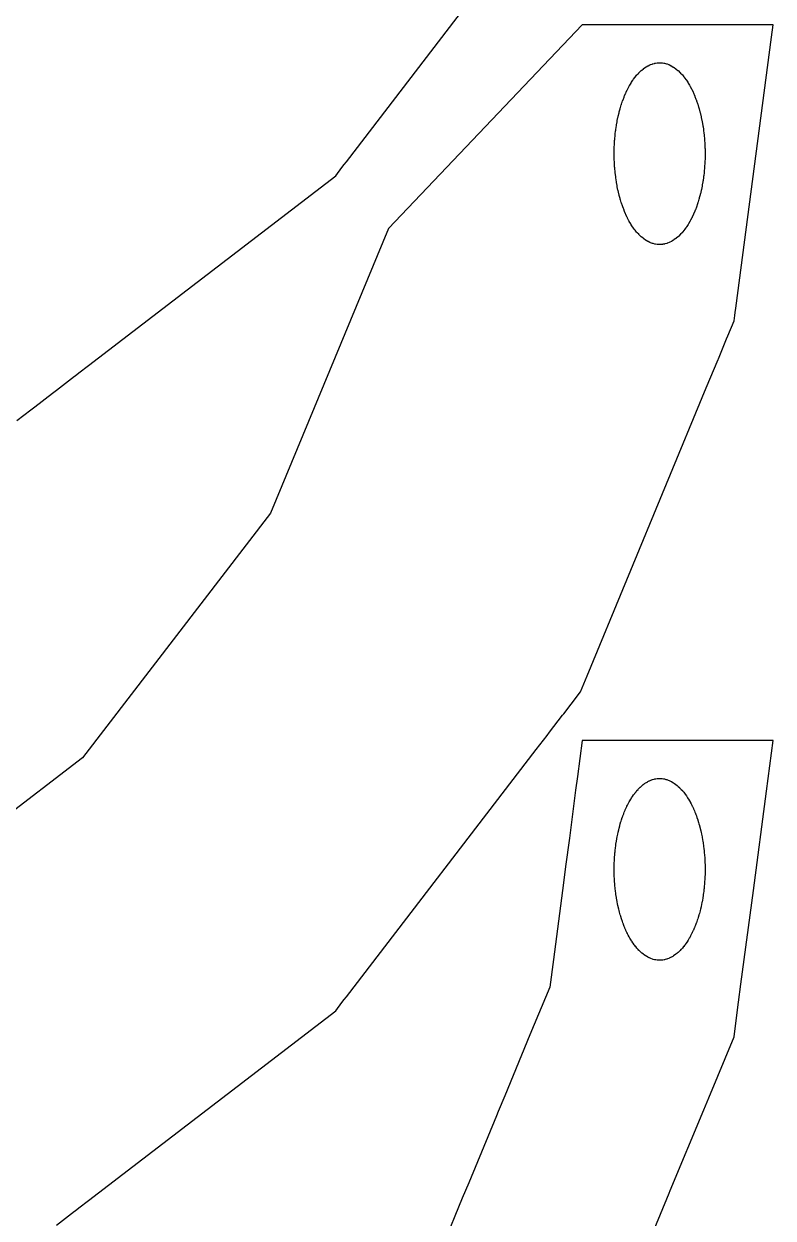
# Model space of a CAD drawing. Header units: metres. Extents: x 1 to 389, y 5 to 245.
# Drawn here: x 97.5 to 128.9, y 124.9 to 175 of the extents above; entities that cross this region are included whole.
import ezdxf

# ---------------------------------------------------------------- set-up
doc = ezdxf.new("R2010")
doc.units = ezdxf.units.M

msp = doc.modelspace()

# ---------------------------------------------------------------- linework, layer by layer
for p, q in [((111.054, 169.216), (119.007, 179.58)), ((120.937, 174.965), (112.813, 166.429)), ((128.937, 174.965), (120.937, 174.965)), ((128.868, 174.445), (128.937, 174.965)), ((127.372, 163.089), (128.868, 174.445)), ((123.607, 173.191), (123.62, 173.199)), ((123.62, 173.199), (123.689, 173.239)), ((123.689, 173.239), (123.702, 173.246)), ((123.702, 173.246), (123.77, 173.279)), ((123.77, 173.279), (123.779, 173.282)), ((123.779, 173.282), (123.785, 173.285)), ((123.785, 173.285), (123.799, 173.291)), ((123.799, 173.291), (123.868, 173.317)), ((123.868, 173.317), (123.877, 173.32)), ((123.877, 173.32), (123.883, 173.323)), ((123.883, 173.323), (123.897, 173.327)), ((123.897, 173.327), (123.966, 173.344)), ((123.966, 173.344), (123.975, 173.346)), ((123.975, 173.346), (123.981, 173.349)), ((123.981, 173.349), (123.989, 173.349)), ((123.989, 173.349), (123.997, 173.351)), ((123.997, 173.351), (124.011, 173.352)), ((124.011, 173.352), (124.081, 173.363)), ((124.081, 173.363), (124.166, 173.369)), ((124.166, 173.369), (124.175, 173.369)), ((124.175, 173.369), (124.187, 173.369)), ((124.187, 173.369), (124.195, 173.369)), ((124.195, 173.369), (124.281, 173.363)), ((124.281, 173.363), (124.295, 173.362)), ((124.295, 173.362), (124.364, 173.351)), ((124.364, 173.351), (124.372, 173.349)), ((124.372, 173.349), (124.381, 173.349)), ((124.381, 173.349), (124.464, 173.325)), ((124.464, 173.325), (124.473, 173.323)), ((124.473, 173.323), (124.479, 173.323)), ((124.479, 173.323), (124.493, 173.318)), ((124.493, 173.318), (124.562, 173.292)), ((124.562, 173.292), (124.571, 173.288)), ((124.571, 173.288), (124.577, 173.285)), ((124.577, 173.285), (124.591, 173.279)), ((124.591, 173.279), (124.66, 173.246)), ((124.66, 173.246), (124.668, 173.242)), ((124.668, 173.242), (124.673, 173.239)), ((124.673, 173.239), (124.687, 173.231)), ((124.687, 173.231), (124.755, 173.191)), ((123.085, 172.675), (123.143, 172.755)), ((123.143, 172.755), (123.155, 172.77)), ((123.155, 172.77), (123.215, 172.843)), ((123.215, 172.843), (123.223, 172.852)), ((123.223, 172.852), (123.229, 172.859)), ((123.229, 172.859), (123.241, 172.872)), ((123.241, 172.872), (123.303, 172.939)), ((123.303, 172.939), (123.311, 172.947)), ((123.311, 172.947), (123.329, 172.966)), ((123.329, 172.966), (123.393, 173.026)), ((123.393, 173.026), (123.4, 173.033)), ((123.4, 173.033), (123.405, 173.039)), ((123.405, 173.039), (123.413, 173.046)), ((123.413, 173.046), (123.421, 173.052)), ((123.421, 173.052), (123.434, 173.063)), ((123.434, 173.063), (123.499, 173.117)), ((123.499, 173.117), (123.512, 173.126)), ((123.512, 173.126), (123.578, 173.173)), ((123.578, 173.173), (123.587, 173.179)), ((123.587, 173.179), (123.593, 173.183)), ((123.593, 173.183), (123.599, 173.186)), ((123.599, 173.186), (123.607, 173.191)), ((124.755, 173.191), (124.763, 173.186)), ((124.763, 173.186), (124.769, 173.183)), ((124.769, 173.183), (124.775, 173.179)), ((124.775, 173.179), (124.783, 173.173)), ((124.783, 173.173), (124.796, 173.164)), ((124.796, 173.164), (124.863, 173.117)), ((124.863, 173.117), (124.876, 173.107)), ((124.876, 173.107), (124.949, 173.046)), ((124.949, 173.046), (124.957, 173.039)), ((124.957, 173.039), (124.969, 173.027)), ((124.969, 173.027), (125.033, 172.967)), ((125.033, 172.967), (125.04, 172.96)), ((125.04, 172.96), (125.045, 172.953)), ((125.045, 172.953), (125.051, 172.947)), ((125.051, 172.947), (125.058, 172.939)), ((125.058, 172.939), (125.12, 172.872)), ((125.12, 172.872), (125.133, 172.859)), ((125.133, 172.859), (125.195, 172.785)), ((125.195, 172.785), (125.207, 172.77)), ((125.207, 172.77), (125.214, 172.762)), ((125.214, 172.762), (125.219, 172.755)), ((125.219, 172.755), (125.223, 172.748)), ((125.223, 172.748), (125.23, 172.738)), ((125.23, 172.738), (125.289, 172.657)), ((122.775, 172.13), (122.823, 172.232)), ((122.823, 172.232), (122.828, 172.244)), ((122.828, 172.244), (122.833, 172.253)), ((122.833, 172.253), (122.843, 172.273)), ((122.843, 172.273), (122.902, 172.382)), ((122.902, 172.382), (122.907, 172.389)), ((122.907, 172.389), (122.911, 172.399)), ((122.911, 172.399), (122.928, 172.428)), ((122.928, 172.428), (122.983, 172.519)), ((122.983, 172.519), (122.987, 172.527)), ((122.987, 172.527), (122.994, 172.537)), ((122.994, 172.537), (123, 172.546)), ((123, 172.546), (123.005, 172.554)), ((123.005, 172.554), (123.061, 172.641)), ((123.061, 172.641), (123.067, 172.649)), ((123.067, 172.649), (123.074, 172.659)), ((123.074, 172.659), (123.085, 172.675)), ((125.289, 172.657), (125.301, 172.641)), ((125.301, 172.641), (125.358, 172.554)), ((125.358, 172.554), (125.369, 172.537)), ((125.369, 172.537), (125.376, 172.527)), ((125.376, 172.527), (125.379, 172.519)), ((125.379, 172.519), (125.433, 172.428)), ((125.433, 172.428), (125.444, 172.409)), ((125.444, 172.409), (125.45, 172.399)), ((125.45, 172.399), (125.455, 172.389)), ((125.455, 172.389), (125.508, 172.293)), ((125.508, 172.293), (125.518, 172.274)), ((125.518, 172.274), (125.524, 172.263)), ((125.524, 172.263), (125.533, 172.244)), ((125.533, 172.244), (125.539, 172.232)), ((125.539, 172.232), (125.587, 172.13)), ((122.601, 171.689), (122.609, 171.713)), ((122.609, 171.713), (122.631, 171.775)), ((122.631, 171.775), (122.636, 171.788)), ((122.636, 171.788), (122.639, 171.799)), ((122.639, 171.799), (122.648, 171.821)), ((122.648, 171.821), (122.693, 171.933)), ((122.693, 171.933), (122.698, 171.946)), ((122.698, 171.946), (122.701, 171.957)), ((122.701, 171.957), (122.71, 171.979)), ((122.71, 171.979), (122.756, 172.086)), ((122.756, 172.086), (122.762, 172.098)), ((122.762, 172.098), (122.765, 172.109)), ((122.765, 172.109), (122.775, 172.13)), ((125.587, 172.13), (125.597, 172.109)), ((125.597, 172.109), (125.642, 172.001)), ((125.642, 172.001), (125.651, 171.979)), ((125.651, 171.979), (125.656, 171.967)), ((125.656, 171.967), (125.661, 171.957)), ((125.661, 171.957), (125.704, 171.844)), ((125.704, 171.844), (125.713, 171.822)), ((125.713, 171.822), (125.718, 171.809)), ((125.718, 171.809), (125.723, 171.799)), ((125.723, 171.799), (125.726, 171.788)), ((125.726, 171.788), (125.73, 171.775)), ((125.73, 171.775), (125.771, 171.657)), ((122.447, 171.135), (122.481, 171.277)), ((122.481, 171.277), (122.483, 171.289)), ((122.483, 171.289), (122.489, 171.314)), ((122.489, 171.314), (122.524, 171.438)), ((122.524, 171.438), (122.528, 171.453)), ((122.528, 171.453), (122.531, 171.465)), ((122.531, 171.465), (122.538, 171.489)), ((122.538, 171.489), (122.575, 171.609)), ((122.575, 171.609), (122.58, 171.622)), ((122.58, 171.622), (122.583, 171.633)), ((122.583, 171.633), (122.601, 171.689)), ((125.771, 171.657), (125.779, 171.633)), ((125.779, 171.633), (125.816, 171.512)), ((125.816, 171.512), (125.823, 171.489)), ((125.823, 171.489), (125.828, 171.475)), ((125.828, 171.475), (125.831, 171.465)), ((125.831, 171.465), (125.834, 171.453)), ((125.834, 171.453), (125.838, 171.438)), ((125.838, 171.438), (125.872, 171.314)), ((125.872, 171.314), (125.879, 171.289)), ((125.879, 171.289), (125.91, 171.161)), ((122.345, 170.573), (122.369, 170.737)), ((122.369, 170.737), (122.373, 170.764)), ((122.373, 170.764), (122.398, 170.897)), ((122.398, 170.897), (122.401, 170.913)), ((122.401, 170.913), (122.403, 170.925)), ((122.403, 170.925), (122.408, 170.951)), ((122.408, 170.951), (122.436, 171.082)), ((122.436, 171.082), (122.439, 171.097)), ((122.439, 171.097), (122.441, 171.109)), ((122.441, 171.109), (122.442, 171.113)), ((122.442, 171.113), (122.447, 171.135)), ((125.91, 171.161), (125.916, 171.135)), ((125.916, 171.135), (125.919, 171.12)), ((125.919, 171.12), (125.921, 171.109)), ((125.921, 171.109), (125.924, 171.097)), ((125.924, 171.097), (125.927, 171.082)), ((125.927, 171.082), (125.953, 170.951)), ((125.953, 170.951), (125.959, 170.925)), ((125.959, 170.925), (125.982, 170.792)), ((125.982, 170.792), (125.987, 170.765)), ((125.987, 170.765), (125.99, 170.75)), ((125.99, 170.75), (125.993, 170.737)), ((125.993, 170.737), (125.994, 170.725)), ((125.994, 170.725), (125.997, 170.709)), ((125.997, 170.709), (126, 170.694)), ((122.301, 170.183), (122.315, 170.323)), ((122.315, 170.323), (122.317, 170.339)), ((122.317, 170.339), (122.319, 170.351)), ((122.319, 170.351), (122.322, 170.379)), ((122.322, 170.379), (122.337, 170.517)), ((122.337, 170.517), (122.339, 170.533)), ((122.339, 170.533), (122.342, 170.558)), ((122.342, 170.558), (122.345, 170.573)), ((126, 170.694), (126.017, 170.573)), ((126.017, 170.573), (126.021, 170.545)), ((126.021, 170.545), (126.038, 170.407)), ((126.038, 170.407), (126.041, 170.38)), ((126.041, 170.38), (126.043, 170.364)), ((126.043, 170.364), (126.043, 170.351)), ((126.043, 170.351), (126.044, 170.339)), ((126.044, 170.339), (126.046, 170.323)), ((126.046, 170.323), (126.046, 170.323)), ((126.046, 170.323), (126.06, 170.183)), ((122.277, 169.588), (122.278, 169.73)), ((122.278, 169.73), (122.279, 169.747)), ((122.279, 169.788), (122.28, 169.811)), ((122.279, 169.772), (122.279, 169.788)), ((122.279, 169.747), (122.279, 169.772)), ((122.28, 169.811), (122.281, 169.816)), ((122.281, 169.816), (122.287, 169.957)), ((122.287, 169.957), (122.289, 169.986)), ((122.289, 169.986), (122.296, 170.125)), ((122.296, 170.126), (122.297, 170.141)), ((122.296, 170.125), (122.296, 170.126)), ((122.297, 170.141), (122.299, 170.155)), ((122.299, 170.155), (122.301, 170.183)), ((126.06, 170.183), (126.063, 170.155)), ((126.063, 170.155), (126.065, 170.128)), ((126.065, 170.128), (126.074, 169.986)), ((126.074, 169.986), (126.075, 169.97)), ((126.075, 169.97), (126.077, 169.957)), ((126.077, 169.957), (126.081, 169.816)), ((126.081, 169.816), (126.082, 169.788)), ((126.082, 169.788), (126.083, 169.772)), ((126.083, 169.772), (126.083, 169.759)), ((126.083, 169.759), (126.086, 169.618)), ((110.966, 169.101), (111.054, 169.216)), ((122.277, 169.53), (122.277, 169.588)), ((122.278, 169.389), (122.277, 169.53)), ((122.279, 169.361), (122.278, 169.389)), ((122.279, 169.347), (122.279, 169.361)), ((122.279, 169.336), (122.279, 169.347)), ((122.279, 169.33), (122.279, 169.336)), ((122.285, 169.189), (122.279, 169.33)), ((126.078, 169.219), (126.077, 169.19)), ((126.083, 169.361), (126.078, 169.219)), ((126.086, 169.53), (126.083, 169.389)), ((126.083, 169.389), (126.083, 169.361)), ((126.086, 169.618), (126.086, 169.59)), ((126.086, 169.59), (126.087, 169.574)), ((126.087, 169.547), (126.086, 169.53)), ((126.087, 169.574), (126.087, 169.547)), ((110.607, 168.633), (110.869, 168.976)), ((110.869, 168.976), (110.966, 169.101)), ((122.287, 169.161), (122.285, 169.189)), ((122.295, 169.02), (122.287, 169.161)), ((122.296, 168.992), (122.295, 169.02)), ((122.297, 168.976), (122.296, 168.992)), ((122.3, 168.951), (122.297, 168.976)), ((122.302, 168.935), (122.3, 168.951)), ((122.316, 168.795), (122.302, 168.935)), ((122.319, 168.767), (122.316, 168.795)), ((122.339, 168.586), (122.319, 168.767)), ((126.043, 168.767), (126.027, 168.629)), ((126.044, 168.78), (126.043, 168.767)), ((126.046, 168.796), (126.044, 168.78)), ((126.049, 168.824), (126.046, 168.796)), ((126.063, 168.963), (126.049, 168.824)), ((126.064, 168.976), (126.063, 168.963)), ((126.065, 168.992), (126.064, 168.976)), ((126.067, 169.02), (126.065, 168.992)), ((126.077, 169.161), (126.067, 169.02)), ((126.077, 169.19), (126.077, 169.177)), ((126.077, 169.177), (126.077, 169.161)), ((100.245, 160.681), (110.607, 168.633)), ((122.342, 168.561), (122.339, 168.586)), ((122.345, 168.545), (122.342, 168.561)), ((122.369, 168.381), (122.345, 168.545)), ((122.372, 168.37), (122.369, 168.381)), ((122.373, 168.367), (122.372, 168.37)), ((122.375, 168.355), (122.373, 168.367)), ((122.398, 168.22), (122.375, 168.355)), ((122.403, 168.193), (122.398, 168.22)), ((122.404, 168.182), (122.403, 168.193)), ((125.959, 168.193), (125.932, 168.063)), ((125.962, 168.206), (125.959, 168.193)), ((125.965, 168.221), (125.962, 168.206)), ((125.969, 168.248), (125.965, 168.221)), ((125.993, 168.381), (125.969, 168.248)), ((125.994, 168.394), (125.993, 168.381)), ((125.997, 168.41), (125.994, 168.394)), ((125.999, 168.425), (125.997, 168.41)), ((126.021, 168.573), (125.999, 168.425)), ((126.022, 168.586), (126.021, 168.573)), ((126.024, 168.601), (126.022, 168.586)), ((126.026, 168.62), (126.024, 168.601)), ((126.027, 168.629), (126.026, 168.62)), ((122.407, 168.167), (122.404, 168.182)), ((122.435, 168.035), (122.407, 168.167)), ((122.439, 168.019), (122.435, 168.035)), ((122.441, 168.009), (122.439, 168.019)), ((122.472, 167.881), (122.441, 168.009)), ((122.478, 167.855), (122.472, 167.881)), ((122.481, 167.84), (122.478, 167.855)), ((122.483, 167.829), (122.481, 167.84)), ((122.49, 167.804), (122.483, 167.829)), ((122.524, 167.68), (122.49, 167.804)), ((125.845, 167.705), (125.838, 167.681)), ((125.879, 167.829), (125.845, 167.705)), ((125.88, 167.84), (125.879, 167.829)), ((125.884, 167.855), (125.88, 167.84)), ((125.89, 167.881), (125.884, 167.855)), ((125.921, 168.009), (125.89, 167.881)), ((125.924, 168.022), (125.921, 168.009)), ((125.932, 168.063), (125.924, 168.022)), ((122.531, 167.655), (122.524, 167.68)), ((122.534, 167.643), (122.531, 167.655)), ((122.538, 167.629), (122.534, 167.643)), ((122.576, 167.508), (122.538, 167.629)), ((122.583, 167.483), (122.576, 167.508)), ((122.623, 167.367), (122.583, 167.483)), ((122.636, 167.331), (122.623, 167.367)), ((122.639, 167.321), (122.636, 167.331)), ((122.643, 167.31), (122.639, 167.321)), ((122.649, 167.297), (122.643, 167.31)), ((122.692, 167.184), (122.649, 167.297)), ((125.678, 167.208), (125.669, 167.185)), ((125.723, 167.321), (125.678, 167.208)), ((125.769, 167.461), (125.723, 167.321)), ((125.774, 167.474), (125.769, 167.461)), ((125.779, 167.483), (125.774, 167.474)), ((125.782, 167.496), (125.779, 167.483)), ((125.786, 167.51), (125.782, 167.496)), ((125.794, 167.534), (125.786, 167.51)), ((125.831, 167.655), (125.794, 167.534)), ((125.834, 167.666), (125.831, 167.655)), ((125.838, 167.681), (125.834, 167.666)), ((122.701, 167.161), (122.692, 167.184)), ((122.705, 167.152), (122.701, 167.161)), ((122.711, 167.139), (122.705, 167.152)), ((122.756, 167.031), (122.711, 167.139)), ((122.765, 167.009), (122.756, 167.031)), ((122.813, 166.907), (122.765, 167.009)), ((122.823, 166.887), (122.813, 166.907)), ((122.828, 166.875), (122.823, 166.887)), ((122.837, 166.856), (122.828, 166.875)), ((122.896, 166.747), (122.837, 166.856)), ((122.907, 166.727), (122.896, 166.747)), ((122.911, 166.72), (122.907, 166.727)), ((122.972, 166.616), (122.911, 166.72)), ((125.444, 166.709), (125.39, 166.616)), ((125.45, 166.72), (125.444, 166.709)), ((125.455, 166.727), (125.45, 166.72)), ((125.459, 166.737), (125.455, 166.727)), ((125.466, 166.748), (125.459, 166.737)), ((125.476, 166.768), (125.466, 166.748)), ((125.529, 166.865), (125.476, 166.768)), ((125.533, 166.875), (125.529, 166.865)), ((125.539, 166.887), (125.533, 166.875)), ((125.549, 166.907), (125.539, 166.887)), ((125.597, 167.009), (125.549, 166.907)), ((125.606, 167.031), (125.597, 167.009)), ((125.651, 167.139), (125.606, 167.031)), ((125.656, 167.152), (125.651, 167.139)), ((125.661, 167.161), (125.656, 167.152)), ((125.664, 167.172), (125.661, 167.161)), ((125.669, 167.185), (125.664, 167.172)), ((112.813, 166.429), (107.867, 154.491)), ((122.983, 166.597), (122.972, 166.616)), ((122.987, 166.59), (122.983, 166.597)), ((122.994, 166.58), (122.987, 166.59)), ((123.05, 166.494), (122.994, 166.58)), ((123.061, 166.477), (123.05, 166.494)), ((123.12, 166.397), (123.061, 166.477)), ((123.131, 166.381), (123.12, 166.397)), ((123.143, 166.365), (123.131, 166.381)), ((123.156, 166.349), (123.143, 166.365)), ((123.217, 166.274), (123.156, 166.349)), ((123.229, 166.259), (123.217, 166.274)), ((123.241, 166.246), (123.229, 166.259)), ((123.303, 166.178), (123.241, 166.246)), ((125.12, 166.246), (125.058, 166.178)), ((125.133, 166.259), (125.12, 166.246)), ((125.145, 166.274), (125.133, 166.259)), ((125.207, 166.349), (125.145, 166.274)), ((125.214, 166.358), (125.207, 166.349)), ((125.219, 166.365), (125.214, 166.358)), ((125.23, 166.381), (125.219, 166.365)), ((125.283, 166.452), (125.23, 166.381)), ((125.293, 166.466), (125.283, 166.452)), ((125.295, 166.468), (125.293, 166.466)), ((125.301, 166.477), (125.295, 166.468)), ((125.305, 166.485), (125.301, 166.477)), ((125.312, 166.495), (125.305, 166.485)), ((125.323, 166.512), (125.312, 166.495)), ((125.379, 166.597), (125.323, 166.512)), ((125.39, 166.616), (125.379, 166.597)), ((123.311, 166.17), (123.303, 166.178)), ((123.317, 166.165), (123.311, 166.17)), ((123.321, 166.159), (123.317, 166.165)), ((123.329, 166.152), (123.321, 166.159)), ((123.341, 166.14), (123.329, 166.152)), ((123.405, 166.079), (123.341, 166.14)), ((123.413, 166.075), (123.405, 166.079)), ((123.421, 166.068), (123.413, 166.075)), ((123.434, 166.058), (123.421, 166.068)), ((123.499, 166.003), (123.434, 166.058)), ((123.505, 165.999), (123.499, 166.003)), ((123.513, 165.993), (123.505, 165.999)), ((123.526, 165.983), (123.513, 165.993)), ((123.593, 165.935), (123.526, 165.983)), ((123.599, 165.932), (123.593, 165.935)), ((123.607, 165.928), (123.599, 165.932)), ((123.62, 165.92), (123.607, 165.928)), ((123.689, 165.879), (123.62, 165.92)), ((123.702, 165.873), (123.689, 165.879)), ((123.77, 165.84), (123.702, 165.873)), ((123.779, 165.836), (123.77, 165.84)), ((123.785, 165.831), (123.779, 165.836)), ((123.791, 165.83), (123.785, 165.831)), ((123.799, 165.827), (123.791, 165.83)), ((123.883, 165.797), (123.799, 165.827)), ((123.889, 165.794), (123.883, 165.797)), ((123.897, 165.792), (123.889, 165.794)), ((123.911, 165.788), (123.897, 165.792)), ((123.981, 165.771), (123.911, 165.788)), ((123.989, 165.77), (123.981, 165.771)), ((124.011, 165.766), (123.989, 165.77)), ((124.081, 165.755), (124.011, 165.766)), ((124.087, 165.755), (124.081, 165.755)), ((124.095, 165.755), (124.087, 165.755)), ((124.109, 165.754), (124.095, 165.755)), ((124.181, 165.749), (124.109, 165.754)), ((124.187, 165.749), (124.181, 165.749)), ((124.195, 165.75), (124.187, 165.749)), ((124.281, 165.755), (124.195, 165.75)), ((124.287, 165.755), (124.281, 165.755)), ((124.295, 165.757), (124.287, 165.755)), ((124.309, 165.759), (124.295, 165.757)), ((124.381, 165.771), (124.309, 165.759)), ((124.387, 165.771), (124.381, 165.771)), ((124.395, 165.773), (124.387, 165.771)), ((124.479, 165.797), (124.395, 165.773)), ((124.485, 165.799), (124.479, 165.797)), ((124.493, 165.802), (124.485, 165.799)), ((124.507, 165.807), (124.493, 165.802)), ((124.577, 165.831), (124.507, 165.807)), ((124.583, 165.836), (124.577, 165.831)), ((124.604, 165.847), (124.583, 165.836)), ((124.673, 165.879), (124.604, 165.847)), ((124.687, 165.887), (124.673, 165.879)), ((124.763, 165.932), (124.687, 165.887)), ((124.769, 165.935), (124.763, 165.932)), ((124.775, 165.94), (124.769, 165.935)), ((124.796, 165.955), (124.775, 165.94)), ((124.863, 166.003), (124.796, 165.955)), ((124.87, 166.008), (124.863, 166.003)), ((124.879, 166.014), (124.87, 166.008)), ((124.892, 166.025), (124.879, 166.014)), ((124.957, 166.079), (124.892, 166.025)), ((124.963, 166.084), (124.957, 166.079)), ((124.966, 166.086), (124.963, 166.084)), ((124.97, 166.091), (124.966, 166.086)), ((124.983, 166.103), (124.97, 166.091)), ((125.045, 166.165), (124.983, 166.103)), ((125.051, 166.17), (125.045, 166.165)), ((125.058, 166.178), (125.051, 166.17)), ((127.301, 162.547), (127.33, 162.769)), ((127.33, 162.769), (127.347, 162.901)), ((127.347, 162.901), (127.372, 163.089)), ((127.041, 161.92), (127.301, 162.547)), ((126.645, 160.964), (126.989, 161.795)), ((126.989, 161.795), (127.041, 161.92)), ((126.138, 159.739), (126.634, 160.938)), ((126.634, 160.938), (126.645, 160.964)), ((98.9026, 159.65), (99.6631, 160.234)), ((99.6631, 160.234), (99.6846, 160.251)), ((99.6846, 160.251), (99.8372, 160.368)), ((99.8372, 160.368), (100.245, 160.681)), ((121.138, 147.67), (126.138, 159.739)), ((97.994, 158.953), (98.7408, 159.527)), ((98.7408, 159.527), (98.9026, 159.65)), ((97.2487, 158.381), (97.8273, 158.825)), ((97.8273, 158.825), (97.994, 158.953)), ((107.867, 154.491), (100.001, 144.239)), ((120.863, 147.008), (121.138, 147.67)), ((120.162, 146.085), (120.779, 146.889)), ((120.779, 146.889), (120.857, 146.991)), ((120.857, 146.991), (120.863, 147.008)), ((119.57, 145.314), (120.114, 146.023)), ((120.114, 146.023), (120.162, 146.085)), ((119.007, 144.58), (119.462, 145.173)), ((119.462, 145.173), (119.57, 145.314)), ((120.937, 144.965), (120.737, 143.448)), ((128.937, 144.965), (120.937, 144.965)), ((128.657, 142.843), (128.937, 144.965)), ((100.001, 144.239), (89.7487, 136.371)), ((111.054, 134.216), (119.007, 144.58)), ((120.737, 143.448), (120.662, 142.878)), ((123.559, 143.159), (123.593, 143.183)), ((123.593, 143.184), (123.625, 143.202)), ((123.593, 143.183), (123.593, 143.184)), ((123.625, 143.202), (123.681, 143.235)), ((123.681, 143.235), (123.689, 143.239)), ((123.689, 143.239), (123.744, 143.267)), ((123.744, 143.267), (123.751, 143.27)), ((123.751, 143.27), (123.784, 143.285)), ((123.784, 143.285), (123.785, 143.285)), ((123.785, 143.285), (123.841, 143.307)), ((123.841, 143.307), (123.849, 143.31)), ((123.849, 143.31), (123.882, 143.323)), ((123.882, 143.323), (123.883, 143.323)), ((123.883, 143.323), (123.939, 143.338)), ((123.939, 143.338), (123.947, 143.34)), ((123.947, 143.34), (123.98, 143.349)), ((123.98, 143.349), (123.981, 143.349)), ((123.981, 143.349), (123.982, 143.349)), ((123.982, 143.349), (124.016, 143.355)), ((124.016, 143.355), (124.073, 143.362)), ((124.073, 143.362), (124.081, 143.363)), ((124.081, 143.363), (124.145, 143.368)), ((124.145, 143.368), (124.18, 143.369)), ((124.18, 143.369), (124.181, 143.369)), ((124.181, 143.369), (124.216, 143.368)), ((124.216, 143.368), (124.281, 143.363)), ((124.281, 143.363), (124.337, 143.356)), ((124.337, 143.356), (124.345, 143.355)), ((124.345, 143.355), (124.374, 143.349)), ((124.374, 143.349), (124.381, 143.349)), ((124.381, 143.349), (124.445, 143.331)), ((124.445, 143.331), (124.478, 143.323)), ((124.478, 143.323), (124.479, 143.323)), ((124.479, 143.323), (124.535, 143.301)), ((124.535, 143.301), (124.543, 143.298)), ((124.543, 143.298), (124.576, 143.286)), ((124.576, 143.286), (124.577, 143.285)), ((124.577, 143.285), (124.633, 143.26)), ((124.633, 143.26), (124.641, 143.256)), ((124.641, 143.256), (124.672, 143.24)), ((124.672, 143.24), (124.673, 143.239)), ((124.673, 143.239), (124.729, 143.206)), ((124.729, 143.206), (124.768, 143.184)), ((124.768, 143.184), (124.769, 143.183)), ((124.769, 143.183), (124.802, 143.159)), ((120.662, 142.878), (120.397, 140.872)), ((123.061, 142.642), (123.089, 142.681)), ((123.089, 142.681), (123.136, 142.746)), ((123.136, 142.746), (123.143, 142.755)), ((123.143, 142.755), (123.192, 142.816)), ((123.192, 142.816), (123.199, 142.824)), ((123.199, 142.824), (123.228, 142.858)), ((123.228, 142.858), (123.229, 142.859)), ((123.229, 142.859), (123.28, 142.912)), ((123.28, 142.912), (123.287, 142.92)), ((123.287, 142.92), (123.316, 142.953)), ((123.316, 142.953), (123.368, 143.005)), ((123.368, 143.005), (123.375, 143.011)), ((123.375, 143.011), (123.404, 143.039)), ((123.404, 143.039), (123.405, 143.039)), ((123.405, 143.039), (123.439, 143.067)), ((123.439, 143.067), (123.492, 143.111)), ((123.492, 143.111), (123.499, 143.117)), ((123.499, 143.117), (123.552, 143.154)), ((123.552, 143.154), (123.559, 143.159)), ((124.802, 143.159), (124.855, 143.122)), ((124.855, 143.122), (124.863, 143.117)), ((124.863, 143.117), (124.916, 143.073)), ((124.916, 143.073), (124.957, 143.039)), ((124.957, 143.039), (125.008, 142.99)), ((125.008, 142.99), (125.015, 142.983)), ((125.015, 142.983), (125.044, 142.954)), ((125.044, 142.954), (125.045, 142.953)), ((125.045, 142.953), (125.045, 142.953)), ((125.045, 142.953), (125.075, 142.92)), ((125.075, 142.92), (125.082, 142.912)), ((125.082, 142.912), (125.133, 142.859)), ((125.133, 142.859), (125.14, 142.851)), ((125.14, 142.851), (125.189, 142.791)), ((125.189, 142.791), (125.218, 142.756)), ((125.218, 142.756), (125.219, 142.755)), ((125.219, 142.755), (125.219, 142.754)), ((125.219, 142.754), (125.247, 142.716)), ((125.247, 142.716), (125.253, 142.707)), ((125.253, 142.707), (125.301, 142.641)), ((128.109, 138.68), (128.657, 142.843)), ((122.765, 142.109), (122.805, 142.192)), ((122.805, 142.192), (122.81, 142.203)), ((122.81, 142.203), (122.832, 142.252)), ((122.832, 142.252), (122.833, 142.253)), ((122.833, 142.253), (122.877, 142.334)), ((122.877, 142.334), (122.906, 142.388)), ((122.906, 142.388), (122.907, 142.389)), ((122.907, 142.39), (122.933, 142.434)), ((122.907, 142.389), (122.907, 142.39)), ((122.933, 142.434), (122.977, 142.509)), ((122.977, 142.509), (122.983, 142.52)), ((122.983, 142.52), (123.009, 142.562)), ((123.009, 142.562), (123.034, 142.599)), ((123.034, 142.599), (123.055, 142.632)), ((123.055, 142.632), (123.061, 142.641)), ((123.061, 142.641), (123.061, 142.642)), ((125.301, 142.641), (125.353, 142.562)), ((125.353, 142.562), (125.378, 142.52)), ((125.378, 142.52), (125.379, 142.519)), ((125.379, 142.519), (125.385, 142.509)), ((125.385, 142.509), (125.43, 142.434)), ((125.43, 142.434), (125.454, 142.39)), ((125.454, 142.39), (125.455, 142.389)), ((125.455, 142.389), (125.461, 142.379)), ((125.461, 142.379), (125.503, 142.3)), ((125.503, 142.3), (125.528, 142.254)), ((125.528, 142.254), (125.529, 142.252)), ((125.529, 142.252), (125.551, 142.203)), ((125.551, 142.203), (125.557, 142.192)), ((125.557, 142.192), (125.597, 142.109)), ((122.585, 141.64), (122.618, 141.735)), ((122.618, 141.735), (122.62, 141.741)), ((122.62, 141.741), (122.638, 141.798)), ((122.638, 141.798), (122.639, 141.799)), ((122.639, 141.799), (122.675, 141.889)), ((122.675, 141.889), (122.68, 141.901)), ((122.68, 141.901), (122.7, 141.956)), ((122.7, 141.956), (122.701, 141.957)), ((122.701, 141.957), (122.737, 142.045)), ((122.737, 142.045), (122.742, 142.057)), ((122.742, 142.057), (122.764, 142.108)), ((122.764, 142.108), (122.765, 142.109)), ((125.597, 142.109), (125.602, 142.097)), ((125.602, 142.097), (125.64, 142.01)), ((125.64, 142.01), (125.66, 141.958)), ((125.66, 141.958), (125.661, 141.957)), ((125.661, 141.957), (125.666, 141.945)), ((125.666, 141.945), (125.7, 141.853)), ((125.7, 141.853), (125.722, 141.8)), ((125.722, 141.8), (125.723, 141.799)), ((125.723, 141.799), (125.723, 141.798)), ((125.723, 141.798), (125.741, 141.741)), ((125.741, 141.741), (125.746, 141.728)), ((125.746, 141.728), (125.779, 141.633)), ((122.444, 141.126), (122.465, 141.214)), ((122.465, 141.214), (122.483, 141.288)), ((122.483, 141.289), (122.51, 141.39)), ((122.483, 141.288), (122.483, 141.289)), ((122.51, 141.39), (122.514, 141.404)), ((122.514, 141.404), (122.53, 141.464)), ((122.53, 141.464), (122.531, 141.465)), ((122.531, 141.465), (122.56, 141.562)), ((122.56, 141.562), (122.564, 141.575)), ((122.564, 141.575), (122.582, 141.632)), ((122.582, 141.632), (122.583, 141.633)), ((122.583, 141.633), (122.585, 141.64)), ((125.779, 141.633), (125.783, 141.62)), ((125.783, 141.62), (125.812, 141.523)), ((125.812, 141.523), (125.831, 141.465)), ((125.831, 141.465), (125.831, 141.464)), ((125.831, 141.464), (125.848, 141.404)), ((125.848, 141.404), (125.851, 141.39)), ((125.851, 141.39), (125.879, 141.289)), ((125.879, 141.289), (125.882, 141.275)), ((125.882, 141.275), (125.906, 141.171)), ((125.906, 141.171), (125.921, 141.111)), ((120.397, 140.872), (120.24, 139.683)), ((122.35, 140.611), (122.369, 140.737)), ((122.369, 140.737), (122.387, 140.845)), ((122.387, 140.845), (122.39, 140.86)), ((122.39, 140.86), (122.403, 140.924)), ((122.403, 140.925), (122.425, 141.031)), ((122.403, 140.924), (122.403, 140.925)), ((122.425, 141.031), (122.428, 141.046)), ((122.428, 141.046), (122.441, 141.108)), ((122.441, 141.109), (122.444, 141.126)), ((122.441, 141.108), (122.441, 141.109)), ((125.921, 141.111), (125.921, 141.109)), ((125.921, 141.109), (125.921, 141.108)), ((125.921, 141.108), (125.934, 141.046)), ((125.934, 141.046), (125.937, 141.031)), ((125.937, 141.031), (125.959, 140.925)), ((125.959, 140.925), (125.961, 140.911)), ((125.961, 140.911), (125.981, 140.801)), ((125.981, 140.801), (125.992, 140.739)), ((125.992, 140.739), (125.993, 140.737)), ((125.993, 140.737), (125.993, 140.736)), ((125.993, 140.736), (126.002, 140.672)), ((126.002, 140.672), (126.002, 140.67)), ((126.002, 140.67), (126.004, 140.657)), ((122.299, 140.155), (122.31, 140.269)), ((122.31, 140.269), (122.311, 140.284)), ((122.311, 140.284), (122.319, 140.351)), ((122.319, 140.351), (122.332, 140.463)), ((122.332, 140.463), (122.341, 140.544)), ((122.341, 140.547), (122.35, 140.611)), ((122.341, 140.544), (122.341, 140.547)), ((126.004, 140.657), (126.021, 140.545)), ((126.021, 140.545), (126.023, 140.53)), ((126.023, 140.53), (126.035, 140.419)), ((126.035, 140.419), (126.043, 140.353)), ((126.043, 140.353), (126.043, 140.351)), ((126.043, 140.351), (126.05, 140.286)), ((126.05, 140.286), (126.05, 140.284)), ((126.05, 140.284), (126.052, 140.269)), ((126.052, 140.269), (126.063, 140.155)), ((120.24, 139.683), (120.15, 138.992)), ((122.277, 139.69), (122.279, 139.758)), ((122.277, 139.674), (122.277, 139.69)), ((122.277, 139.49), (122.277, 139.674)), ((122.279, 139.761), (122.281, 139.827)), ((122.279, 139.758), (122.279, 139.761)), ((122.281, 139.827), (122.284, 139.92)), ((122.284, 139.92), (122.286, 139.942)), ((122.286, 139.942), (122.287, 139.957)), ((122.287, 139.957), (122.294, 140.073)), ((122.294, 140.073), (122.295, 140.088)), ((122.295, 140.092), (122.299, 140.154)), ((122.295, 140.088), (122.295, 140.092)), ((122.299, 140.154), (122.299, 140.155)), ((126.063, 140.155), (126.07, 140.042)), ((126.07, 140.042), (126.071, 140.026)), ((126.071, 140.026), (126.077, 139.959)), ((126.077, 139.959), (126.077, 139.957)), ((126.077, 139.957), (126.081, 139.827)), ((126.081, 139.827), (126.083, 139.761)), ((126.083, 139.761), (126.083, 139.759)), ((126.083, 139.759), (126.083, 139.744)), ((126.083, 139.744), (126.085, 139.629)), ((122.277, 139.475), (122.277, 139.49)), ((122.279, 139.361), (122.277, 139.475)), ((122.279, 139.36), (122.279, 139.361)), ((122.281, 139.314), (122.279, 139.36)), ((122.281, 139.29), (122.281, 139.314)), ((122.281, 139.275), (122.281, 139.29)), ((122.287, 139.161), (122.281, 139.275)), ((122.288, 139.146), (122.287, 139.161)), ((126.077, 139.161), (126.076, 139.146)), ((126.079, 139.229), (126.077, 139.177)), ((126.077, 139.177), (126.077, 139.161)), ((126.083, 139.361), (126.079, 139.229)), ((126.085, 139.475), (126.083, 139.361)), ((126.085, 139.629), (126.087, 139.563)), ((126.087, 139.558), (126.085, 139.49)), ((126.085, 139.49), (126.085, 139.475)), ((126.087, 139.563), (126.087, 139.558)), ((120.15, 138.992), (119.728, 135.786)), ((122.295, 139.032), (122.288, 139.146)), ((122.299, 138.965), (122.295, 139.032)), ((122.299, 138.963), (122.299, 138.965)), ((122.306, 138.896), (122.299, 138.963)), ((122.308, 138.881), (122.306, 138.896)), ((122.319, 138.767), (122.308, 138.881)), ((122.333, 138.639), (122.319, 138.767)), ((126.037, 138.715), (126.028, 138.639)), ((126.041, 138.752), (126.037, 138.715)), ((126.05, 138.835), (126.041, 138.752)), ((126.061, 138.948), (126.05, 138.835)), ((126.063, 138.963), (126.061, 138.948)), ((126.067, 139.032), (126.063, 138.965)), ((126.063, 138.965), (126.063, 138.963)), ((126.076, 139.146), (126.067, 139.032)), ((127.591, 134.754), (128.109, 138.68)), ((122.341, 138.572), (122.333, 138.639)), ((122.35, 138.508), (122.341, 138.572)), ((122.369, 138.381), (122.35, 138.508)), ((122.369, 138.38), (122.369, 138.381)), ((122.373, 138.366), (122.369, 138.38)), ((122.38, 138.318), (122.373, 138.366)), ((122.383, 138.303), (122.38, 138.318)), ((122.403, 138.193), (122.383, 138.303)), ((122.403, 138.192), (122.403, 138.193)), ((122.416, 138.13), (122.403, 138.192)), ((125.956, 138.179), (125.934, 138.073)), ((125.959, 138.193), (125.956, 138.179)), ((125.972, 138.259), (125.959, 138.195)), ((125.959, 138.195), (125.959, 138.193)), ((125.99, 138.367), (125.972, 138.259)), ((125.993, 138.381), (125.99, 138.367)), ((126.002, 138.449), (125.993, 138.383)), ((125.993, 138.383), (125.993, 138.381)), ((126.011, 138.509), (126.002, 138.449)), ((126.021, 138.573), (126.011, 138.509)), ((126.028, 138.639), (126.021, 138.573)), ((122.419, 138.115), (122.416, 138.13)), ((122.433, 138.05), (122.419, 138.115)), ((122.441, 138.009), (122.433, 138.05)), ((122.444, 137.995), (122.441, 138.009)), ((122.468, 137.891), (122.444, 137.995)), ((122.483, 137.831), (122.468, 137.891)), ((122.483, 137.829), (122.483, 137.831)), ((122.5, 137.77), (122.483, 137.829)), ((122.531, 137.655), (122.5, 137.77)), ((125.848, 137.715), (125.831, 137.655)), ((125.875, 137.816), (125.848, 137.715)), ((125.879, 137.829), (125.875, 137.816)), ((125.894, 137.891), (125.879, 137.831)), ((125.879, 137.831), (125.879, 137.829)), ((125.917, 137.995), (125.894, 137.891)), ((125.921, 138.011), (125.917, 137.995)), ((125.934, 138.073), (125.921, 138.011)), ((122.531, 137.654), (122.531, 137.655)), ((122.549, 137.595), (122.531, 137.654)), ((122.553, 137.582), (122.549, 137.595)), ((122.583, 137.483), (122.553, 137.582)), ((122.62, 137.375), (122.583, 137.483)), ((122.639, 137.321), (122.62, 137.375)), ((122.661, 137.265), (122.639, 137.321)), ((122.666, 137.253), (122.661, 137.265)), ((122.701, 137.161), (122.666, 137.253)), ((122.701, 137.16), (122.701, 137.161)), ((122.723, 137.109), (122.701, 137.16)), ((125.66, 137.16), (125.64, 137.109)), ((125.661, 137.161), (125.66, 137.16)), ((125.681, 137.216), (125.661, 137.163)), ((125.661, 137.163), (125.661, 137.161)), ((125.718, 137.309), (125.681, 137.216)), ((125.723, 137.321), (125.718, 137.309)), ((125.758, 137.427), (125.723, 137.321)), ((125.778, 137.482), (125.758, 137.427)), ((125.779, 137.483), (125.778, 137.482)), ((125.797, 137.543), (125.779, 137.485)), ((125.779, 137.485), (125.779, 137.483)), ((125.827, 137.642), (125.797, 137.543)), ((125.831, 137.655), (125.827, 137.642)), ((122.728, 137.097), (122.723, 137.109)), ((122.765, 137.009), (122.728, 137.097)), ((122.77, 136.998), (122.765, 137.009)), ((122.81, 136.916), (122.77, 136.998)), ((122.832, 136.866), (122.81, 136.916)), ((122.833, 136.864), (122.832, 136.866)), ((122.865, 136.806), (122.833, 136.864)), ((122.907, 136.727), (122.865, 136.806)), ((122.933, 136.683), (122.907, 136.727)), ((122.983, 136.597), (122.933, 136.683)), ((125.424, 136.672), (125.379, 136.597)), ((125.43, 136.683), (125.424, 136.672)), ((125.454, 136.726), (125.43, 136.683)), ((125.455, 136.727), (125.454, 136.726)), ((125.481, 136.776), (125.455, 136.728)), ((125.455, 136.728), (125.455, 136.727)), ((125.523, 136.855), (125.481, 136.776)), ((125.529, 136.865), (125.523, 136.855)), ((125.551, 136.916), (125.529, 136.866)), ((125.529, 136.866), (125.529, 136.865)), ((125.591, 136.998), (125.551, 136.916)), ((125.597, 137.009), (125.591, 136.998)), ((125.635, 137.097), (125.597, 137.009)), ((125.64, 137.109), (125.635, 137.097)), ((123.009, 136.556), (122.983, 136.597)), ((123.015, 136.547), (123.009, 136.556)), ((123.061, 136.477), (123.015, 136.547)), ((123.067, 136.468), (123.061, 136.477)), ((123.115, 136.403), (123.067, 136.468)), ((123.143, 136.365), (123.115, 136.403)), ((123.173, 136.328), (123.143, 136.365)), ((123.179, 136.32), (123.173, 136.328)), ((123.229, 136.259), (123.179, 136.32)), ((123.28, 136.204), (123.229, 136.259)), ((123.287, 136.197), (123.28, 136.204)), ((123.316, 136.166), (123.287, 136.197)), ((123.317, 136.165), (123.316, 136.166)), ((123.348, 136.135), (123.317, 136.165)), ((123.317, 136.165), (123.317, 136.165)), ((125.038, 136.158), (124.987, 136.109)), ((125.045, 136.165), (125.038, 136.158)), ((125.075, 136.197), (125.045, 136.166)), ((125.045, 136.166), (125.045, 136.165)), ((125.082, 136.204), (125.075, 136.197)), ((125.133, 136.259), (125.082, 136.204)), ((125.182, 136.32), (125.133, 136.259)), ((125.189, 136.328), (125.182, 136.32)), ((125.218, 136.364), (125.189, 136.328)), ((125.219, 136.365), (125.218, 136.364)), ((125.247, 136.403), (125.219, 136.365)), ((125.253, 136.41), (125.247, 136.403)), ((125.295, 136.469), (125.253, 136.41)), ((125.3, 136.476), (125.295, 136.469)), ((125.301, 136.477), (125.3, 136.476)), ((125.329, 136.518), (125.301, 136.478)), ((125.301, 136.478), (125.301, 136.477)), ((125.373, 136.588), (125.329, 136.518)), ((125.379, 136.597), (125.373, 136.588)), ((119.728, 135.786), (119.573, 134.617)), ((123.398, 136.086), (123.348, 136.135)), ((123.405, 136.079), (123.398, 136.086)), ((123.406, 136.079), (123.405, 136.079)), ((123.439, 136.053), (123.406, 136.079)), ((123.499, 136.003), (123.439, 136.053)), ((123.531, 135.979), (123.499, 136.003)), ((123.585, 135.941), (123.531, 135.979)), ((123.593, 135.935), (123.585, 135.941)), ((123.625, 135.917), (123.593, 135.935)), ((123.593, 135.935), (123.593, 135.935)), ((123.681, 135.884), (123.625, 135.917)), ((123.689, 135.879), (123.681, 135.884)), ((123.744, 135.852), (123.689, 135.879)), ((123.751, 135.848), (123.744, 135.852)), ((123.784, 135.832), (123.751, 135.848)), ((123.785, 135.831), (123.784, 135.832)), ((123.818, 135.82), (123.785, 135.831)), ((123.785, 135.831), (123.785, 135.831)), ((123.883, 135.797), (123.818, 135.82)), ((123.916, 135.788), (123.883, 135.797)), ((123.883, 135.797), (123.883, 135.797)), ((123.973, 135.773), (123.916, 135.788)), ((123.981, 135.771), (123.973, 135.773)), ((123.982, 135.771), (123.981, 135.771)), ((124.016, 135.766), (123.982, 135.771)), ((124.073, 135.757), (124.016, 135.766)), ((124.081, 135.755), (124.073, 135.757)), ((124.114, 135.754), (124.081, 135.755)), ((124.081, 135.755), (124.081, 135.755)), ((124.181, 135.749), (124.114, 135.754)), ((124.216, 135.751), (124.181, 135.749)), ((124.181, 135.749), (124.181, 135.749)), ((124.281, 135.755), (124.216, 135.751)), ((124.314, 135.761), (124.281, 135.755)), ((124.281, 135.755), (124.281, 135.755)), ((124.373, 135.77), (124.314, 135.761)), ((124.381, 135.771), (124.373, 135.77)), ((124.414, 135.779), (124.381, 135.771)), ((124.381, 135.771), (124.381, 135.771)), ((124.471, 135.795), (124.414, 135.779)), ((124.479, 135.798), (124.471, 135.795)), ((124.514, 135.808), (124.479, 135.798)), ((124.569, 135.829), (124.514, 135.808)), ((124.577, 135.831), (124.569, 135.829)), ((124.665, 135.876), (124.577, 135.832)), ((124.577, 135.832), (124.577, 135.831)), ((124.673, 135.879), (124.665, 135.876)), ((124.729, 135.912), (124.673, 135.879)), ((124.768, 135.935), (124.729, 135.912)), ((124.769, 135.935), (124.768, 135.935)), ((124.863, 136.003), (124.769, 135.935)), ((124.864, 136.004), (124.863, 136.003)), ((124.897, 136.029), (124.864, 136.004)), ((124.95, 136.073), (124.897, 136.029)), ((124.957, 136.079), (124.95, 136.073)), ((124.968, 136.089), (124.957, 136.08)), ((124.957, 136.08), (124.957, 136.079)), ((124.987, 136.109), (124.968, 136.089)), ((127.491, 133.99), (127.591, 134.754)), ((110.966, 134.101), (111.054, 134.216)), ((119.573, 134.617), (118.745, 132.619)), ((110.607, 133.633), (110.869, 133.976)), ((110.869, 133.976), (110.966, 134.101)), ((127.42, 133.45), (127.491, 133.99)), ((100.245, 125.681), (110.607, 133.633)), ((127.301, 132.547), (127.42, 133.45)), ((118.745, 132.619), (117.687, 130.062)), ((126.24, 129.988), (127.301, 132.547)), ((117.687, 130.062), (117.421, 129.417)), ((126.03, 129.478), (126.24, 129.988)), ((117.34, 129.228), (116.182, 126.427)), ((117.421, 129.417), (117.34, 129.228)), ((124.628, 126.094), (126.03, 129.478)), ((116.182, 126.427), (115.912, 125.777)), ((99.8372, 125.368), (100.245, 125.681)), ((115.912, 125.777), (114.685, 122.816)), ((122.557, 121.092), (124.584, 125.99)), ((124.584, 125.99), (124.628, 126.094)), ((98.9026, 124.65), (99.6631, 125.234)), ((99.6631, 125.234), (99.6846, 125.251)), ((99.6846, 125.251), (99.8372, 125.368))]:
    msp.add_line(p, q)

doc.saveas('drawing.dxf')
